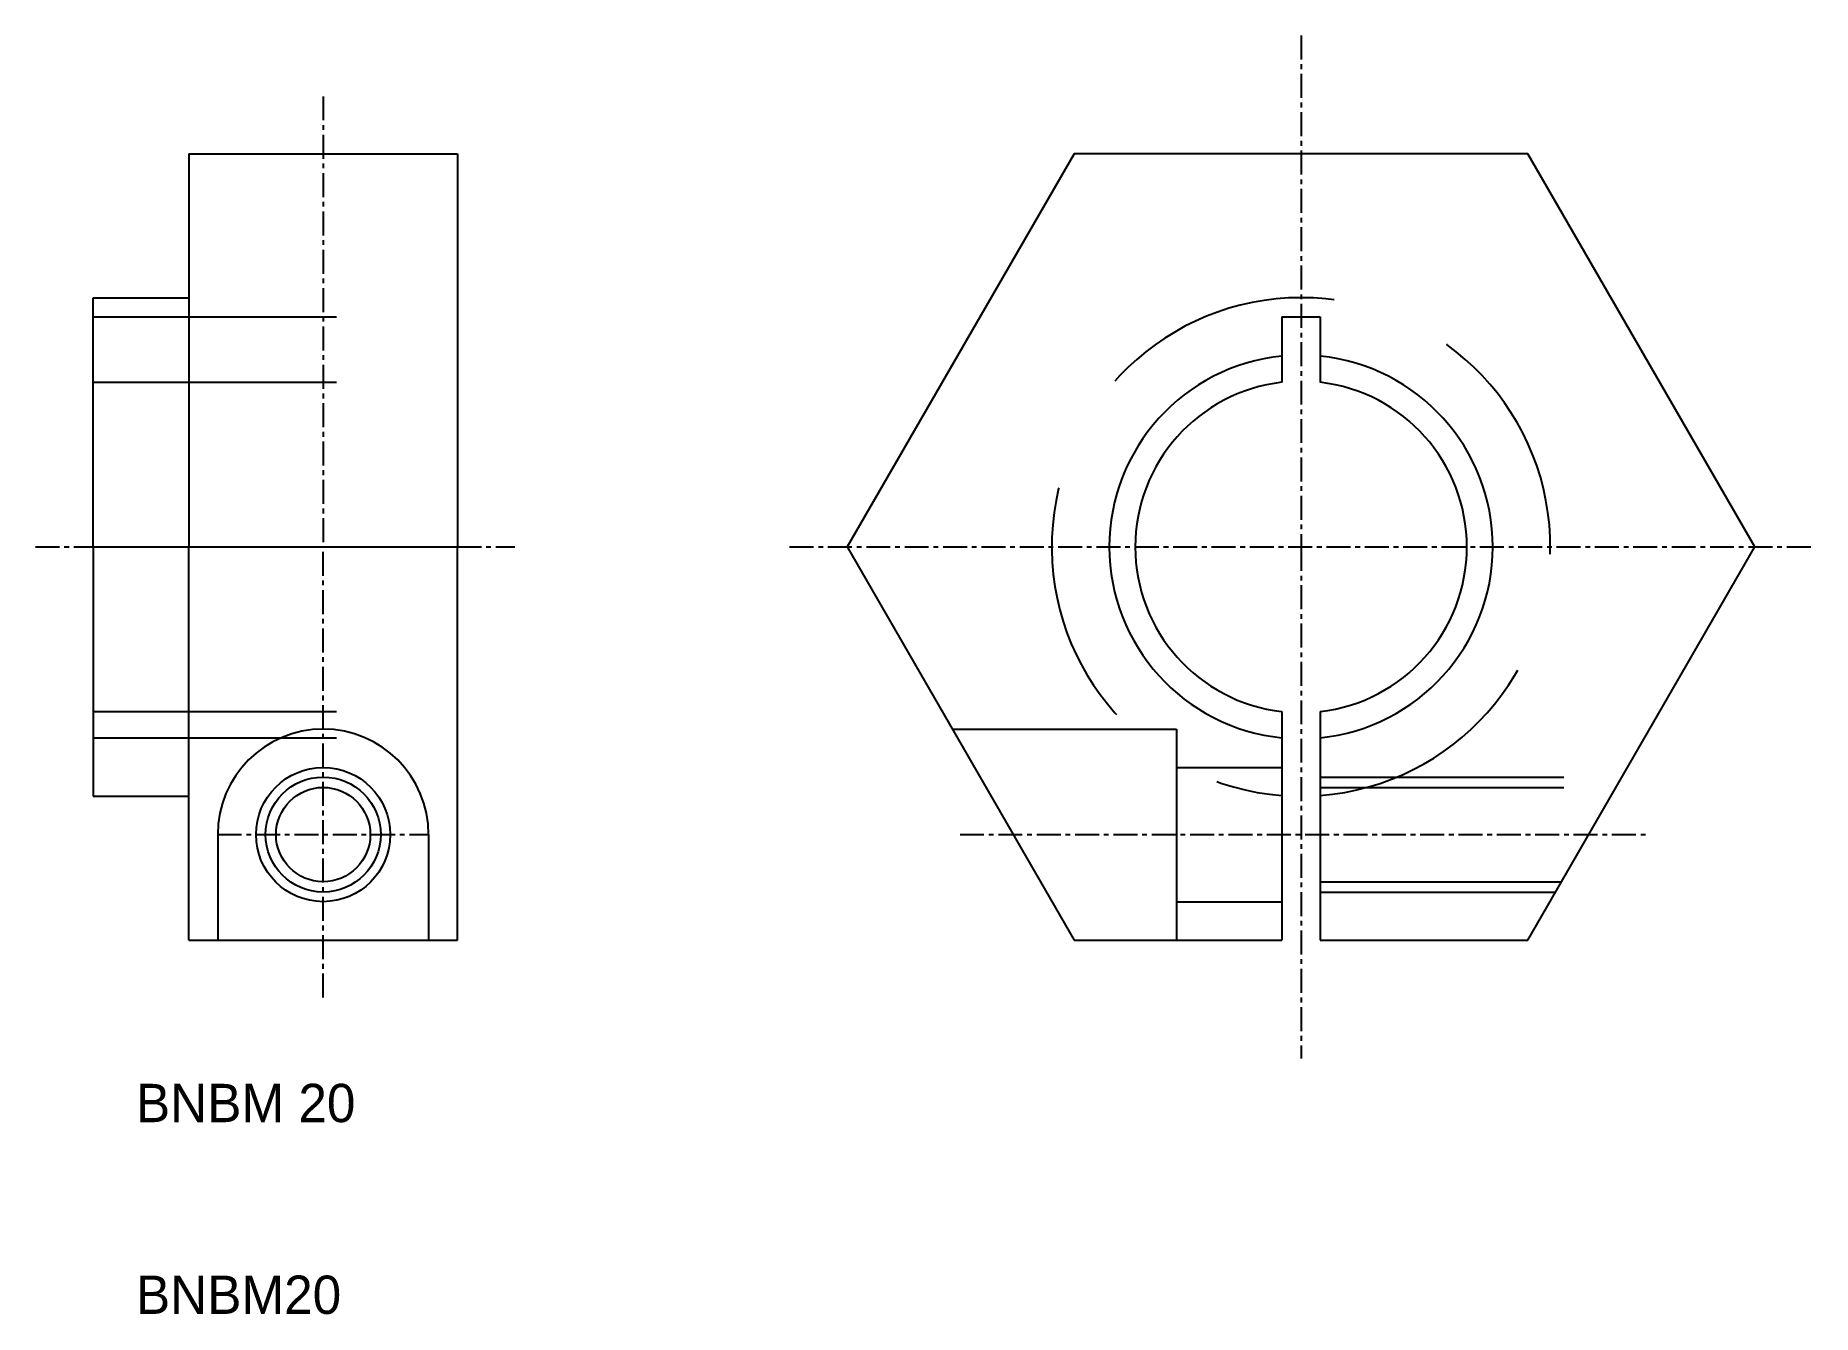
# Model space of a CAD drawing. Extents: x 123.9 to 216.6, y 83.6 to 150.3.
import ezdxf

# ---------------------------------------------------------------- set-up
doc = ezdxf.new("R2010")
doc.units = 0
doc.linetypes.add('CENTER', pattern=[2, 1.25, -0.25, 0.25, -0.25])
doc.linetypes.add('DASHED', pattern=[19.05, 12.7, -6.35])
doc.layers.get('0').update_dxf_attribs({"linetype": 'CONTINUOUS'})
doc.layers.add('CENTER', color=1, linetype='CENTER')

msp = doc.modelspace()

# ---------------------------------------------------------------- linework, layer by layer
for p, q in [((131.913, 144.131), (145.913, 144.131)), ((131.913, 144.131), (131.913, 136.631)), ((145.913, 144.131), (145.913, 123.631)), ((178.077, 144.131), (166.242, 123.631)), ((201.749, 144.131), (178.077, 144.131)), ((213.584, 123.631), (201.749, 144.131)), ((126.913, 123.631), (126.913, 136.631)), ((126.913, 136.631), (131.913, 136.631)), ((131.913, 136.631), (131.913, 123.631)), ((188.913, 135.631), (188.913, 132.22)), ((188.913, 135.631), (190.913, 135.631)), ((190.913, 135.631), (190.913, 132.22)), ((126.913, 123.631), (145.913, 123.631)), ((126.913, 123.631), (126.913, 110.631)), ((131.913, 110.631), (131.913, 123.631)), ((145.913, 103.131), (145.913, 123.631)), ((166.242, 123.631), (178.077, 103.131)), ((201.749, 103.131), (213.584, 123.631)), ((188.913, 115.042), (188.913, 103.131)), ((190.913, 115.042), (190.913, 103.131)), ((126.913, 110.631), (131.913, 110.631)), ((131.913, 103.131), (131.913, 110.631)), ((133.413, 108.631), (133.413, 103.131)), ((144.413, 108.631), (144.413, 103.131)), ((131.913, 103.131), (145.913, 103.131)), ((178.077, 103.131), (188.913, 103.131)), ((190.913, 103.131), (201.749, 103.131))]:
    msp.add_line(p, q)
at = {"color": 3, "linetype": 'DASHED'}
for p, q in [((126.913, 135.631), (145.913, 135.631)), ((126.913, 132.22), (145.913, 132.22)), ((126.913, 115.042), (145.913, 115.042)), ((171.727, 114.131), (183.413, 114.131)), ((183.413, 114.131), (183.413, 103.131)), ((126.913, 113.681), (145.913, 113.681)), ((183.413, 112.131), (188.913, 112.131)), ((190.913, 111.631), (206.656, 111.631)), ((190.913, 111.09), (206.344, 111.09)), ((190.913, 106.172), (203.505, 106.172)), ((183.413, 105.131), (188.913, 105.131)), ((190.913, 105.631), (203.192, 105.631))]:
    msp.add_line(p, q, dxfattribs=at)
for radius in [3.5, 2.459]:
    msp.add_circle((138.913, 108.631), radius)
at = {"color": 3}
msp.add_circle((138.913, 108.631), 3, dxfattribs=at)
at = {"linetype": 'DASHED'}
msp.add_arc((189.913, 123.631), 13, 274.41173, 265.58827, dxfattribs=at)
at = {"color": 3}
for start, end in [(95.73917, 264.26083), (275.73917, 84.26083)]:
    msp.add_arc((189.913, 123.631), 10, start, end, dxfattribs=at)
for centre, radius, start, end in [((189.913, 123.631), 8.647, 96.64095, 263.35905), ((189.913, 123.631), 8.647, 276.64095, 83.35905), ((138.913, 108.631), 5.5, 0, 180)]:
    msp.add_arc(centre, radius, start, end)
at = {"layer": 'CENTER', "color": 1, "linetype": 'CENTER'}
for p, q in [((189.913, 150.303), (189.913, 123.631)), ((138.913, 147.131), (138.913, 123.631)), ((123.913, 123.631), (148.913, 123.631)), ((138.913, 100.131), (138.913, 123.631)), ((163.242, 123.631), (216.584, 123.631)), ((189.913, 123.631), (189.913, 96.96)), ((133.413, 108.631), (144.413, 108.631)), ((172.127, 108.631), (207.924, 108.631))]:
    msp.add_line(p, q, dxfattribs=at)

# ---------------------------------------------------------------- texts
for s, p in [('BNBM 20', (129.152, 93.631)), ('BNBM20', (129.152, 83.631))]:
    msp.add_text(s, height=2).set_placement(p)

doc.saveas('drawing.dxf')
